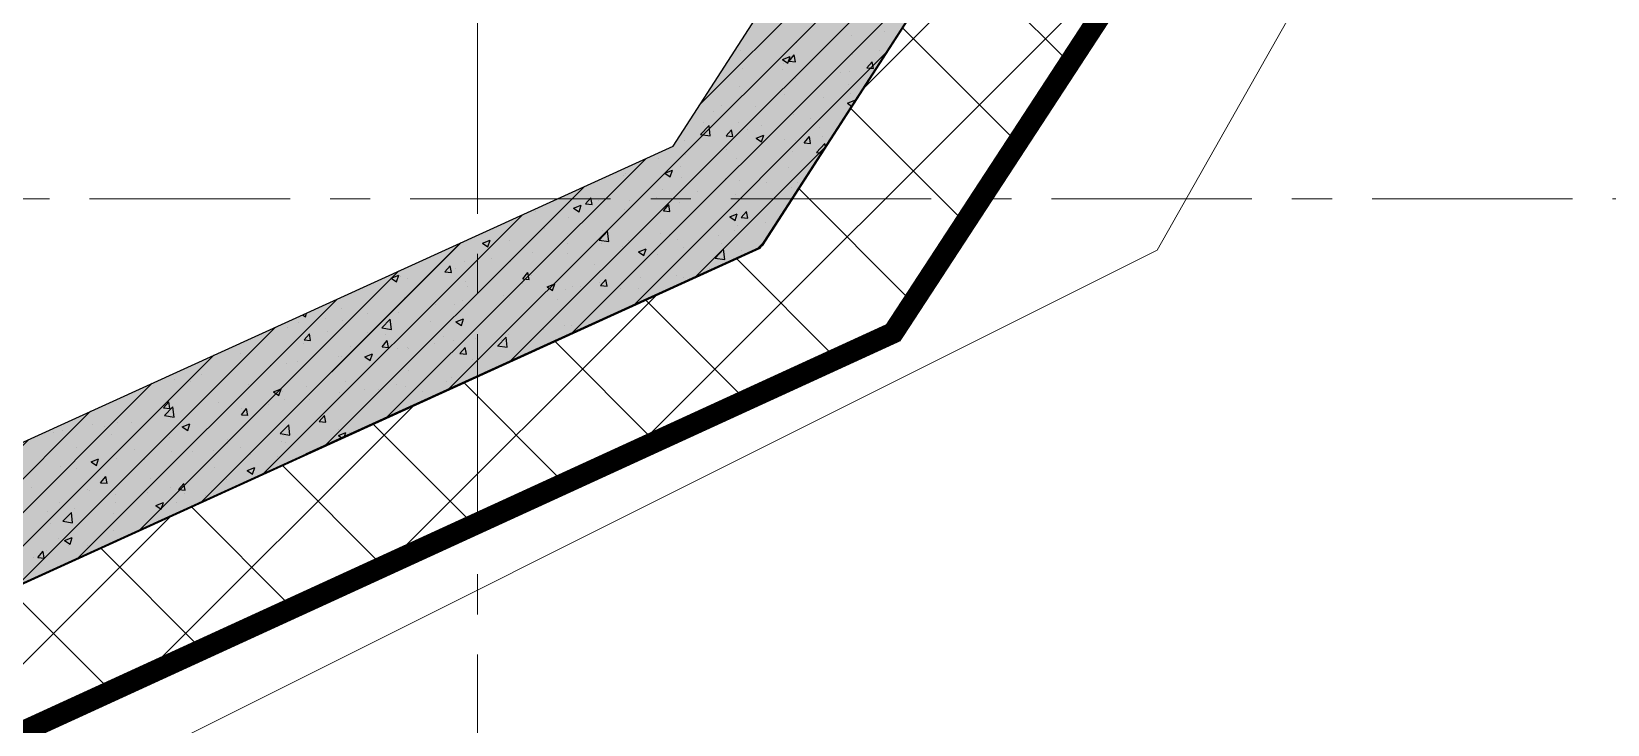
# Model space of a CAD drawing. Header units: millimetres. Extents: x -346728 to 1320345, y -537202 to -385966.
# Drawn here: x 231316 to 246062, y -473865 to -467376 of the extents above; entities that cross this region are included whole.
import ezdxf
from ezdxf.xclip import XClip

# ---------------------------------------------------------------- set-up
doc = ezdxf.new("R2010")
doc.units = ezdxf.units.MM
doc.header["$LTSCALE"] = 100
doc.header["$XCLIPFRAME"] = 2
doc.linetypes.add('DASHED2', pattern=[0.375, 0.25, -0.125])
doc.linetypes.add('X1326_GLB$0$CENTER', pattern=[2, 1.25, -0.25, 0.25, -0.25])
for name, color, linetype, lineweight in [('0 T TEXT', 7, 'Continuous', 13), ('L.DUONG', 234, 'Continuous', 15), ('LINE', 7, 'Continuous', 13), ('X1326_GLB$0$A-tim', 8, 'X1326_GLB$0$CENTER', 9)]:
    doc.layers.add(name, color=color, linetype=linetype, lineweight=lineweight)
for name, color, linetype in [('hach', 253, 'Continuous'), ('W2', 4, 'Continuous'), ('XR_1326_csPL$0$hach', 253, 'Continuous'), ('XR_1326_csPL$0$W2', 4, 'Continuous')]:
    doc.layers.add(name, color=color, linetype=linetype)
doc.linetypes.add('FENCELINE2', pattern='A,0.25,-0.1,[132,ltypeshp.shx,S=0.1,R=0,X=-0.1,Y=0],-0.1,1', length=1.45)

# ---------------------------------------------------------------- blocks, each defined once
blk = doc.blocks.new('LVL-KHUNGTEN')
blk.add_lwpolyline([(61072.9, 41092.8), (119123.5, 41092.8), (119123.5, 61.9), (61072.9, 61.9)], close=True)
blk = doc.blocks.new('mb duong hh')
at = {"layer": '0 T TEXT', "color": 8, "linetype": 'DASHED2', "ltscale": 300}
blk.add_lwpolyline([(75940, 34596), (80501, 41668), (80491, 88861), (75484, 93868), (-20031, 93860), (-33610, 75885), (-26182, 55955), (-6300, 2612), (0, 0)], close=True, dxfattribs=at)
at = {"layer": 'LINE', "color": 252, "lineweight": 9}
blk.add_lwpolyline([(46995, 21406), (48214, 19209), (55528, 22490), (79633, 34556), (82900, 40330), (83008, 48620), (83152, 58204), (83577, 88420), (83093, 88629)], dxfattribs=at)
blk = doc.blocks.new('MB HANG RAO TAM')
h = blk.add_hatch()
h.set_pattern_fill('ANSI37', color=8, scale=7000, style=0)
h.set_pattern_definition([(45, (527887.4, 631399.9), (-618.7184, 618.7184), []), (135, (527887.4, 631399.9), (-618.7184, -618.7184), [])])
h.paths.add_polyline_path([(89794, 74797), (94796, 69797), (94804, 22611), (90246, 15544), (52523, -1634), (34324, -9922), (14325, -19029), (8025, -16417), (-19267, 56832), (-5688, 74797), (41806, 74797), (65797, 74797)], flags=16)
h.paths.add_polyline_path([(-17293, 40146), (-15160, 40938), (-12777, 34516), (-15127, 33730), (-10493, 20001), (4784, -19373), (12548, -21453), (91490, 14752), (95488, 20874), (95620, 46027), (95770, 74597), (91825, 78101), (52350, 76926), (14008, 75822), (-9259, 75871), (-23844, 71027), (-24251, 60760)])
at = {"layer": 'L.DUONG', "color": 94, "linetype": 'FENCELINE2', "ltscale": 25, "const_width": 200, "elevation": 7850}
blk.add_lwpolyline([(13898, 75822), (14369, 75824), (20809, 75968), (32497, 76335), (48850, 76822), (75776, 77623), (91825, 78101), (95770, 74597), (95712, 63657), (95684, 58344), (95610, 44235), (95553, 33268), (95488, 20874), (91490, 14752), (75806, 7559), (49624, -4449), (26632, -14994), (12548, -21453), (4784, -19373), (0, -7161), (-6626, 9890)], dxfattribs=at)
at = {"layer": 'XR_1326_csPL$0$W2', "color": 7, "ltscale": 0.5, "elevation": 0}
blk.add_lwpolyline([(8025, -16417), (14325, -19029), (90246, 15544), (94804, 22611), (94796, 69797), (89794, 74797), (-5688, 74797), (-19267, 56832)], close=True, dxfattribs=at)

msp = doc.modelspace()

# ---------------------------------------------------------------- hatches: boundary and pattern name
at = {"layer": 'hach'}
h = msp.add_hatch(dxfattribs=at)
h.set_pattern_fill('ANSI31', color=256, scale=70)
h.set_pattern_definition([(45, (121918.56, -508591.22), (-157.15448, 157.15448), [])])
h.paths.add_polyline_path([(142200.7, -410142.2), (128621.2, -428107.5), (155914.1, -501359), (162214.1, -503970.9), (238136.4, -469396.6), (242695.2, -462329.4), (242687.2, -415142.7), (237685.1, -410142.2)])
h.paths.add_polyline_path([(142797.9, -411342.2), (129975.7, -428305.7), (156856.2, -500450.6), (162191.6, -502662.6), (237318.8, -468450.4), (241495.1, -461976.1), (241487, -415639.4), (237188.2, -411342.2)], flags=16)
h = msp.add_hatch(dxfattribs=at)
h.set_pattern_fill('AR-CONC', color=256, scale=4)
h.set_pattern_definition([(50, (121918.56, -508591.2), (728.7387, -63.7563), [76.2, -838.2]), (355, (121918.56, -508591.2), (-140.9737, 764.2274), [60.96, -670.5623]), (100.45144, (121979.3, -508596.54), (587.765, 700.471), [64.76, -712.361]), (46.1842, (121918.6, -508388), (1084.316, -168.1693), [114.3, -1257.3]), (96.63556, (122008.9, -508402), (949.6165, 989.7045), [97.14, -1068.5424]), (351.18415, (121918.6, -508388), (949.6165, 989.7045), [91.44, -1005.839]), (21, (122020.16, -508438.8), (606.4576, -409.0608), [76.2, -838.2]), (326, (122020.16, -508438.8), (247.208, 736.752), [60.96, -670.56]), (71.45144, (122070.7, -508472.9), (853.6657, 327.691), [64.76, -712.3598]), (37.5, (121918.56, -508591.22), (12.3544, 338.22016), [0, -662.432, 0, -680.72, 0, -673.1]), (7.5, (121918.56, -508591.22), (267.27865, 400.7223), [0, -388.112, 0, -647.192, 0, -256.54]), (327.5, (121692, -508591.22), (542.3624, -22.91498), [0, -254, 0, -792.48, 0, -1051.56]), (317.5, (121590.4, -508591.2), (592.5167, 101.706), [0, -330.2, 0, -526.288, 0, -746.76])])
h.paths.add_polyline_path([(142200.7, -410142.2), (128621.2, -428107.5), (155914.1, -501359), (162214.1, -503970.9), (238136.4, -469396.6), (242695.2, -462329.4), (242687.2, -415142.7), (237685.1, -410142.2)])
h.paths.add_polyline_path([(142797.9, -411342.2), (129975.7, -428305.7), (156856.2, -500450.6), (162191.6, -502662.6), (237318.8, -468450.4), (241495.1, -461976.1), (241487, -415639.4), (237188.2, -411342.2)], flags=16)

# ---------------------------------------------------------------- linework, layer by layer
at = {"layer": 'W2', "ltscale": 0.5, "elevation": -1404.9}
for points in [[(142200.7, -410142.2), (128621.2, -428107.5), (155914.1, -501359), (162214.1, -503970.9), (238136.4, -469396.6), (242695.2, -462329.4), (242686.9, -415142.1), (237685.1, -410142.2)], [(142797.9, -411342.2), (129975.7, -428305.7), (156856.2, -500450.6), (162191.6, -502662.6), (237318.8, -468450.4), (241495.1, -461976.1), (241487, -415639.4), (237188.2, -411342.2)]]:
    msp.add_lwpolyline(points, close=True, dxfattribs=at)
at = {"layer": 'X1326_GLB$0$A-tim', "ltscale": 15}
for p, q in [((235488.6, -398208.6, -1404.9), (235488.6, -512162.7, -1404.9)), ((120859.5, -468941.8, -1404.9), (255546, -468941.8, -1404.9))]:
    msp.add_line(p, q, dxfattribs=at)
at = {"layer": 'XR_1326_csPL$0$hach', "color": 250}
for p, q in [((237572.4, -468057.2, -1404.9), (241595.7, -464033.9, -1404.9)), ((235218.6, -470725.4, -1404.9), (241024.5, -464919.5, -1404.9)), ((235795.7, -470462.5, -1404.9), (240453.2, -465805, -1404.9)), ((236372.8, -470199.7, -1404.9), (239882, -466690.6, -1404.9)), ((238986.1, -467415.7, -1404.9), (238986.1, -467415.7, -1404.9)), ((239300, -467376.9, -1404.9), (239300, -467376.9, -1404.9)), ((236950, -469936.9, -1404.9), (239310.7, -467576.1, -1404.9)), ((237951.2, -467552.3, -1404.9), (237951.2, -467552.3, -1404.9)), ((238404.1, -467653.6, -1404.9), (238453.1, -467595.2, -1404.9)), ((238464.6, -467659, -1404.9), (238452.9, -467595.3, -1404.9)), ((238472.9, -467480.8, -1404.9), (238472.9, -467480.8, -1404.9)), ((238994.7, -467590.4, -1404.9), (238994.7, -467590.4, -1404.9)), ((239249.1, -467557, -1404.9), (239249.1, -467557, -1404.9)), ((237799, -467711.1, -1404.9), (237799, -467711.1, -1404.9)), ((237968.3, -467725.6, -1404.9), (237968.3, -467725.6, -1404.9)), ((238341.3, -467734, -1404.9), (238341.3, -467734, -1404.9)), ((238342.8, -467637.9, -1404.9), (238413.9, -467610.6, -1404.9)), ((238342.8, -467638, -1404.9), (238393.3, -467672.1, -1404.9)), ((238353.1, -467674.9, -1404.9), (238353.1, -467674.9, -1404.9)), ((238393.3, -467672.1, -1404.9), (238413.9, -467610.7, -1404.9)), ((238404.1, -467653.6, -1404.9), (238464.9, -467658.9, -1404.9)), ((239132.9, -467717.4, -1404.9), (239181.9, -467659, -1404.9)), ((239132.9, -467717.4, -1404.9), (239193.6, -467722.7, -1404.9)), ((239193.4, -467722.7, -1404.9), (239181.6, -467659, -1404.9)), ((237938.9, -467890.5, -1404.9), (237938.9, -467890.5, -1404.9)), ((238460.5, -467819, -1404.9), (238460.5, -467819, -1404.9)), ((238883.7, -467756.9, -1404.9), (238883.7, -467756.9, -1404.9)), ((238956.6, -467868.6, -1404.9), (238956.6, -467868.6, -1404.9)), ((238973.7, -467753.9, -1404.9), (238973.7, -467753.9, -1404.9)), ((238364.1, -467970.3, -1404.9), (238364.1, -467970.3, -1404.9)), ((238727.4, -467991.2, -1404.9), (238727.4, -467991.2, -1404.9)), ((238949.3, -468047, -1404.9), (239020.4, -468019.6, -1404.9)), ((238981.8, -467957.7, -1404.9), (238981.8, -467957.7, -1404.9)), ((239015.8, -468033.4, -1404.9), (239020.4, -468019.7, -1404.9)), ((237701, -468126.3, -1404.9), (237701, -468126.3, -1404.9)), ((237771.6, -468072, -1404.9), (237771.6, -468072, -1404.9)), ((238085.8, -468075.6, -1404.9), (238085.8, -468075.6, -1404.9)), ((238448.2, -468157.2, -1404.9), (238448.2, -468157.2, -1404.9)), ((238949.2, -468047, -1404.9), (238989.5, -468074.2, -1404.9)), ((238961.4, -468092.2, -1404.9), (238961.4, -468092.2, -1404.9)), ((237576.6, -468339.6, -1404.9), (237655.7, -468257.1, -1404.9)), ((237601.1, -468230.3, -1404.9), (237601.1, -468230.3, -1404.9)), ((237666.9, -468353.6, -1404.9), (237655.7, -468257.1, -1404.9)), ((237816.4, -468354.1, -1404.9), (237865.4, -468295.7, -1404.9)), ((237876.9, -468359.4, -1404.9), (237865.1, -468295.8, -1404.9)), ((237926.5, -468228.7, -1404.9), (237926.5, -468228.7, -1404.9)), ((238015, -468295.1, -1404.9), (238015, -468295.1, -1404.9)), ((238143.5, -468253.2, -1404.9), (238143.5, -468253.2, -1404.9)), ((238607.6, -468193.4, -1404.9), (238607.6, -468193.4, -1404.9)), ((238685.8, -468276.1, -1404.9), (238685.8, -468276.1, -1404.9)), ((237422.5, -468396.8, -1404.9), (237422.5, -468396.8, -1404.9)), ((237527.1, -469674.1, -1404.9), (238739.5, -468461.7, -1404.9)), ((237576.6, -468339.5, -1404.9), (237666.9, -468353.5, -1404.9)), ((237815.3, -468366.7, -1404.9), (237815.3, -468366.7, -1404.9)), ((237816.4, -468354.1, -1404.9), (237877.1, -468359.4, -1404.9)), ((237818.5, -468476.4, -1404.9), (237818.5, -468476.4, -1404.9)), ((238095.6, -468374.6, -1404.9), (238166.7, -468347.3, -1404.9)), ((238095.6, -468374.7, -1404.9), (238146.1, -468408.8, -1404.9)), ((238146.1, -468408.8, -1404.9), (238166.7, -468347.4, -1404.9)), ((238357.7, -468389.6, -1404.9), (238357.7, -468389.6, -1404.9)), ((238460.2, -468391.9, -1404.9), (238460.2, -468391.9, -1404.9)), ((238545.1, -468417.8, -1404.9), (238594.1, -468359.5, -1404.9)), ((238545.1, -468417.8, -1404.9), (238605.8, -468423.2, -1404.9)), ((238605.6, -468423.2, -1404.9), (238593.9, -468359.5, -1404.9)), ((238660.9, -468507.8, -1404.9), (238740.1, -468425.3, -1404.9)), ((238714.5, -468358.4, -1404.9), (238714.5, -468358.4, -1404.9)), ((238743.5, -468455.5, -1404.9), (238740, -468425.3, -1404.9)), ((234641.5, -470988.2, -1404.9), (237062.6, -468567, -1404.9)), ((237179.4, -468560.5, -1404.9), (237179.4, -468560.5, -1404.9)), ((237433.7, -468527, -1404.9), (237433.7, -468527, -1404.9)), ((237914.2, -468567, -1404.9), (237914.2, -468567, -1404.9)), ((238435.8, -468495.4, -1404.9), (238435.8, -468495.4, -1404.9)), ((238660.9, -468507.7, -1404.9), (238705.4, -468514.6, -1404.9)), ((236856.6, -468723.8, -1404.9), (236856.6, -468723.8, -1404.9)), ((236873.3, -468708.2, -1404.9), (236873.3, -468708.2, -1404.9)), ((237241.9, -468702.3, -1404.9), (237313.1, -468675, -1404.9)), ((237241.9, -468702.4, -1404.9), (237292.4, -468736.5, -1404.9)), ((237292.4, -468736.5, -1404.9), (237313, -468675.1, -1404.9)), ((237386.5, -468643.1, -1404.9), (237386.5, -468643.1, -1404.9)), ((237399, -468746.7, -1404.9), (237399, -468746.7, -1404.9)), ((237810.5, -468752.4, -1404.9), (237810.5, -468752.4, -1404.9)), ((237941.3, -468769.6, -1404.9), (237941.3, -468769.6, -1404.9)), ((238403.1, -468650.7, -1404.9), (238403.1, -468650.7, -1404.9)), ((238447.2, -468759.1, -1404.9), (238447.2, -468759.1, -1404.9)), ((234064.3, -471251, -1404.9), (236485.5, -468829.9, -1404.9)), ((237218, -468854.1, -1404.9), (237218, -468854.1, -1404.9)), ((237551.2, -468877.1, -1404.9), (237551.2, -468877.1, -1404.9)), ((237901.8, -468905.2, -1404.9), (237901.8, -468905.2, -1404.9)), ((238192.9, -468792.6, -1404.9), (238192.9, -468792.6, -1404.9)), ((238423.5, -468833.6, -1404.9), (238423.5, -468833.6, -1404.9)), ((238483.7, -468792.5, -1404.9), (238483.7, -468792.5, -1404.9)), ((236033, -469057.5, -1404.9), (236033, -469057.5, -1404.9)), ((236270.4, -469045.7, -1404.9), (236270.4, -469045.7, -1404.9)), ((236388.2, -469030.1, -1404.9), (236438.8, -469064.2, -1404.9)), ((236388.3, -469030, -1404.9), (236459.4, -469002.7, -1404.9)), ((236438.8, -469064.2, -1404.9), (236459.4, -469002.8, -1404.9)), ((236499.9, -468990.8, -1404.9), (236548.9, -468932.4, -1404.9)), ((236499.9, -468990.8, -1404.9), (236560.6, -468996.1, -1404.9)), ((236560.4, -468996.2, -1404.9), (236548.6, -468932.5, -1404.9)), ((236625.5, -468955.8, -1404.9), (236625.5, -468955.8, -1404.9)), ((236860.9, -469046.4, -1404.9), (236860.9, -469046.4, -1404.9)), ((236912.1, -468961.2, -1404.9), (236912.1, -468961.2, -1404.9)), ((237166.4, -468927.7, -1404.9), (237166.4, -468927.7, -1404.9)), ((237228.6, -469054.6, -1404.9), (237277.6, -468996.2, -1404.9)), ((237228.6, -469054.6, -1404.9), (237289.3, -469059.9, -1404.9)), ((237289.1, -469059.9, -1404.9), (237277.4, -468996.2, -1404.9)), ((237374.1, -468981.4, -1404.9), (237374.1, -468981.4, -1404.9)), ((237957.3, -469118.3, -1404.9), (238006.3, -469059.9, -1404.9)), ((238017.8, -469123.7, -1404.9), (238006.1, -469060, -1404.9)), ((233487.2, -471513.8, -1404.9), (235908.3, -469092.7, -1404.9)), ((235811.6, -469194.1, -1404.9), (235811.6, -469194.1, -1404.9)), ((236116.4, -469220, -1404.9), (236116.4, -469220, -1404.9)), ((236339.3, -469117.9, -1404.9), (236339.3, -469117.9, -1404.9)), ((237848.4, -469111.4, -1404.9), (237919.5, -469084.1, -1404.9)), ((237848.4, -469111.5, -1404.9), (237898.9, -469145.6, -1404.9)), ((237898.9, -469145.6, -1404.9), (237919.5, -469084.2, -1404.9)), ((237925.6, -469193.3, -1404.9), (237925.6, -469193.3, -1404.9)), ((237957.3, -469118.3, -1404.9), (238018.1, -469123.6, -1404.9)), ((238179.9, -469159.9, -1404.9), (238179.9, -469159.9, -1404.9)), ((232910.1, -471776.6, -1404.9), (235331.2, -469355.5, -1404.9)), ((235534.6, -469357.7, -1404.9), (235605.7, -469330.4, -1404.9)), ((235534.6, -469357.8, -1404.9), (235585.1, -469391.9, -1404.9)), ((235585.1, -469391.9, -1404.9), (235605.7, -469330.5, -1404.9)), ((235788.3, -469333.6, -1404.9), (235788.3, -469333.6, -1404.9)), ((236330.6, -469356.5, -1404.9), (236330.6, -469356.5, -1404.9)), ((236627, -469329.3, -1404.9), (236706.1, -469246.8, -1404.9)), ((236627, -469329.2, -1404.9), (236717.3, -469343.2, -1404.9)), ((236644.8, -469362, -1404.9), (236644.8, -469362, -1404.9)), ((236658.8, -469243, -1404.9), (236658.8, -469243, -1404.9)), ((236717.3, -469343.3, -1404.9), (236706.1, -469246.8, -1404.9)), ((236899.1, -469328.5, -1404.9), (236899.1, -469328.5, -1404.9)), ((237201.1, -469265.9, -1404.9), (237201.1, -469265.9, -1404.9)), ((237283.9, -469277.8, -1404.9), (237283.9, -469277.8, -1404.9)), ((237361.8, -469319.6, -1404.9), (237361.8, -469319.6, -1404.9)), ((237743.5, -469288.8, -1404.9), (237743.5, -469288.8, -1404.9)), ((237768.6, -469358.6, -1404.9), (237768.6, -469358.6, -1404.9)), ((237889.5, -469243.4, -1404.9), (237889.5, -469243.4, -1404.9)), ((238104.2, -469411.3, -1404.9), (238168.3, -469347.2, -1404.9)), ((235618.4, -469497.1, -1404.9), (235618.4, -469497.1, -1404.9)), ((236003.1, -469446.4, -1404.9), (236003.1, -469446.4, -1404.9)), ((236326.9, -469456.2, -1404.9), (236326.9, -469456.2, -1404.9)), ((236848.6, -469384.6, -1404.9), (236848.6, -469384.6, -1404.9)), ((236873, -469379.4, -1404.9), (236873, -469379.4, -1404.9)), ((236994.7, -469439.1, -1404.9), (237065.9, -469411.8, -1404.9)), ((236994.7, -469439.2, -1404.9), (237045.2, -469473.2, -1404.9)), ((237045.2, -469473.2, -1404.9), (237065.8, -469411.9, -1404.9)), ((237176.1, -469460.3, -1404.9), (237176.1, -469460.3, -1404.9)), ((237415.3, -469402.3, -1404.9), (237415.3, -469402.3, -1404.9)), ((237711.3, -469497.5, -1404.9), (237790.4, -469415, -1404.9)), ((237711.3, -469497.4, -1404.9), (237801.6, -469511.4, -1404.9)), ((237801.6, -469511.5, -1404.9), (237790.4, -469415, -1404.9)), ((237957.7, -469425.3, -1404.9), (237957.7, -469425.3, -1404.9)), ((232332.9, -472039.4, -1404.9), (234754.1, -469618.3, -1404.9)), ((234680.9, -469685.4, -1404.9), (234752.1, -469658.1, -1404.9)), ((234731.4, -469719.6, -1404.9), (234752, -469658.2, -1404.9)), ((235183.4, -469627.5, -1404.9), (235232.3, -469569.1, -1404.9)), ((235183.4, -469627.5, -1404.9), (235244.1, -469632.8, -1404.9)), ((235243.9, -469632.9, -1404.9), (235232.1, -469569.2, -1404.9)), ((235286, -469597.4, -1404.9), (235286, -469597.4, -1404.9)), ((235364, -469530.6, -1404.9), (235364, -469530.6, -1404.9)), ((235799.2, -469532.3, -1404.9), (235799.2, -469532.3, -1404.9)), ((235912.1, -469691.3, -1404.9), (235961.1, -469632.9, -1404.9)), ((235972.6, -469696.6, -1404.9), (235960.9, -469632.9, -1404.9)), ((235991, -469663.7, -1404.9), (235991, -469663.7, -1404.9)), ((236583.6, -469562, -1404.9), (236583.6, -469562, -1404.9)), ((237349.4, -469657.8, -1404.9), (237349.4, -469657.8, -1404.9)), ((237658.3, -469594.1, -1404.9), (237658.3, -469594.1, -1404.9)), ((234680.9, -469685.5, -1404.9), (234731.4, -469719.6, -1404.9)), ((234764.4, -469668.9, -1404.9), (234764.4, -469668.9, -1404.9)), ((234829.5, -469690.7, -1404.9), (234829.5, -469690.7, -1404.9)), ((235371.9, -469713.6, -1404.9), (235371.9, -469713.6, -1404.9)), ((235398.5, -469765.4, -1404.9), (235398.5, -469765.4, -1404.9)), ((235912.1, -469691.3, -1404.9), (235972.8, -469696.6, -1404.9)), ((235914.3, -469736.5, -1404.9), (235914.3, -469736.5, -1404.9)), ((236141, -469766.9, -1404.9), (236191.6, -469800.9, -1404.9)), ((236141.1, -469766.8, -1404.9), (236212.2, -469739.5, -1404.9)), ((236191.6, -469800.9, -1404.9), (236212.2, -469739.5, -1404.9)), ((236314.6, -469794.4, -1404.9), (236314.6, -469794.4, -1404.9)), ((236377.5, -469762.7, -1404.9), (236377.5, -469762.7, -1404.9)), ((236456.6, -469759.4, -1404.9), (236456.6, -469759.4, -1404.9)), ((236631.9, -469729.2, -1404.9), (236631.9, -469729.2, -1404.9)), ((236640.8, -469755, -1404.9), (236689.8, -469696.6, -1404.9)), ((236640.8, -469755, -1404.9), (236701.6, -469760.3, -1404.9)), ((236701.3, -469760.4, -1404.9), (236689.6, -469696.7, -1404.9)), ((236827, -469785.1, -1404.9), (236827, -469785.1, -1404.9)), ((236836.2, -469722.8, -1404.9), (236836.2, -469722.8, -1404.9)), ((236999, -469782.3, -1404.9), (236999, -469782.3, -1404.9)), ((237016.7, -469678.5, -1404.9), (237016.7, -469678.5, -1404.9)), ((237419.5, -469683.4, -1404.9), (237419.5, -469683.4, -1404.9)), ((231755.8, -472302.3, -1404.9), (234176.9, -469881.1, -1404.9)), ((234806, -469867.1, -1404.9), (234806, -469867.1, -1404.9)), ((235096.7, -469931.3, -1404.9), (235096.7, -469931.3, -1404.9)), ((235273.7, -469935.6, -1404.9), (235273.7, -469935.6, -1404.9)), ((235351.1, -469897.8, -1404.9), (235351.1, -469897.8, -1404.9)), ((235735.9, -469847.2, -1404.9), (235735.9, -469847.2, -1404.9)), ((235786.9, -469870.6, -1404.9), (235786.9, -469870.6, -1404.9)), ((236234.5, -469886.8, -1404.9), (236234.5, -469886.8, -1404.9)), ((233815.9, -470099.9, -1404.9), (233815.9, -470099.9, -1404.9)), ((233851.3, -470029.4, -1404.9), (233877.8, -470047.3, -1404.9)), ((233877.8, -470047.3, -1404.9), (233889.6, -470012, -1404.9)), ((234070.3, -470066.4, -1404.9), (234070.3, -470066.4, -1404.9)), ((234213.5, -469968.8, -1404.9), (234213.5, -469968.8, -1404.9)), ((234224.3, -470083.3, -1404.9), (234224.3, -470083.3, -1404.9)), ((234455.1, -470015.8, -1404.9), (234455.1, -470015.8, -1404.9)), ((234593.1, -470150.8, -1404.9), (234672.2, -470068.4, -1404.9)), ((234683.4, -470164.9, -1404.9), (234672.1, -470068.4, -1404.9)), ((234752, -470007.1, -1404.9), (234752, -470007.1, -1404.9)), ((235049.5, -470090.2, -1404.9), (235049.5, -470090.2, -1404.9)), ((235287.4, -470094.5, -1404.9), (235358.5, -470067.2, -1404.9)), ((235287.4, -470094.5, -1404.9), (235337.9, -470128.6, -1404.9)), ((235337.9, -470128.6, -1404.9), (235358.5, -470067.2, -1404.9)), ((235642, -469988.5, -1404.9), (235642, -469988.5, -1404.9)), ((231178.7, -472565.1, -1404.9), (233599.8, -470143.9, -1404.9)), ((233711.1, -470148.4, -1404.9), (233711.1, -470148.4, -1404.9)), ((233866.9, -470264.2, -1404.9), (233915.8, -470205.9, -1404.9)), ((233927.4, -470269.6, -1404.9), (233915.6, -470205.9, -1404.9)), ((234089.3, -470186.9, -1404.9), (234089.3, -470186.9, -1404.9)), ((234456.9, -470191.9, -1404.9), (234456.9, -470191.9, -1404.9)), ((234593, -470150.8, -1404.9), (234683.4, -470164.8, -1404.9)), ((234631.7, -470209.8, -1404.9), (234631.7, -470209.8, -1404.9)), ((235174.1, -470232.7, -1404.9), (235174.1, -470232.7, -1404.9)), ((235468.6, -470247.9, -1404.9), (235468.6, -470247.9, -1404.9)), ((235677.4, -470319, -1404.9), (235756.5, -470236.5, -1404.9)), ((235767.7, -470333, -1404.9), (235756.5, -470236.5, -1404.9)), ((235774.5, -470208.8, -1404.9), (235774.5, -470208.8, -1404.9)), ((236110.2, -470163.4, -1404.9), (236110.2, -470163.4, -1404.9)), ((236302.2, -470132.6, -1404.9), (236302.2, -470132.6, -1404.9)), ((236364.6, -470129.9, -1404.9), (236364.6, -470129.9, -1404.9)), ((233271.9, -470395.3, -1404.9), (233271.9, -470395.3, -1404.9)), ((233761.2, -470300.5, -1404.9), (233761.2, -470300.5, -1404.9)), ((233864.4, -470293.6, -1404.9), (233864.4, -470293.6, -1404.9)), ((233866.9, -470264.2, -1404.9), (233927.6, -470269.5, -1404.9)), ((234303.6, -470323.4, -1404.9), (234303.6, -470323.4, -1404.9)), ((234433.7, -470422.2, -1404.9), (234504.9, -470394.9, -1404.9)), ((234484.2, -470456.3, -1404.9), (234504.8, -470394.9, -1404.9)), ((234595.6, -470328, -1404.9), (234644.6, -470269.6, -1404.9)), ((234595.6, -470328, -1404.9), (234656.3, -470333.3, -1404.9)), ((234656.1, -470333.3, -1404.9), (234644.4, -470269.7, -1404.9)), ((234739.7, -470345.4, -1404.9), (234739.7, -470345.4, -1404.9)), ((234829.5, -470332, -1404.9), (234829.5, -470332, -1404.9)), ((234845.9, -470346.3, -1404.9), (234845.9, -470346.3, -1404.9)), ((235083.8, -470298.5, -1404.9), (235083.8, -470298.5, -1404.9)), ((235261.3, -470273.8, -1404.9), (235261.3, -470273.8, -1404.9)), ((235324.3, -470391.7, -1404.9), (235373.3, -470333.4, -1404.9)), ((235324.3, -470391.7, -1404.9), (235385.1, -470397.1, -1404.9)), ((235384.8, -470397.1, -1404.9), (235373.1, -470333.4, -1404.9)), ((235388.3, -470369.2, -1404.9), (235388.3, -470369.2, -1404.9)), ((235677.3, -470318.9, -1404.9), (235767.7, -470332.9, -1404.9)), ((235716.4, -470255.7, -1404.9), (235716.4, -470255.7, -1404.9)), ((235930.6, -470392.1, -1404.9), (235930.6, -470392.1, -1404.9)), ((236030, -470344.1, -1404.9), (236030, -470344.1, -1404.9)), ((230601.6, -472827.9, -1404.9), (233022.7, -470406.8, -1404.9)), ((233548.7, -470500.6, -1404.9), (233548.7, -470500.6, -1404.9)), ((233698.8, -470486.6, -1404.9), (233698.8, -470486.6, -1404.9)), ((233803, -470467.2, -1404.9), (233803, -470467.2, -1404.9)), ((234187.8, -470416.5, -1404.9), (234187.8, -470416.5, -1404.9)), ((234212, -470421.5, -1404.9), (234212, -470421.5, -1404.9)), ((234433.7, -470422.2, -1404.9), (234484.2, -470456.3, -1404.9)), ((234845, -470547.5, -1404.9), (234845, -470547.5, -1404.9)), ((235437.5, -470445.8, -1404.9), (235437.5, -470445.8, -1404.9)), ((230024.4, -473090.7, -1404.9), (232445.6, -470669.6, -1404.9)), ((232522.2, -470635.8, -1404.9), (232522.2, -470635.8, -1404.9)), ((232649.4, -470634.3, -1404.9), (232649.4, -470634.3, -1404.9)), ((232802.5, -470657.5, -1404.9), (232802.5, -470657.5, -1404.9)), ((232907, -470585.1, -1404.9), (232907, -470585.1, -1404.9)), ((233177.1, -470558.1, -1404.9), (233177.1, -470558.1, -1404.9)), ((233344.8, -470680.4, -1404.9), (233344.8, -470680.4, -1404.9)), ((234252.4, -470649.2, -1404.9), (234252.4, -470649.2, -1404.9)), ((234727.3, -470683.6, -1404.9), (234727.3, -470683.6, -1404.9)), ((235201.3, -470648.6, -1404.9), (235201.3, -470648.6, -1404.9)), ((235249, -470612, -1404.9), (235249, -470612, -1404.9)), ((232550.4, -470900.9, -1404.9), (232599.3, -470842.6, -1404.9)), ((232610.9, -470906.3, -1404.9), (232599.1, -470842.6, -1404.9)), ((233580, -470749.9, -1404.9), (233630.6, -470784, -1404.9)), ((233580.1, -470749.9, -1404.9), (233651.2, -470722.5, -1404.9)), ((233630.6, -470784, -1404.9), (233651.2, -470722.6, -1404.9)), ((233659.9, -470750.9, -1404.9), (233659.9, -470750.9, -1404.9)), ((233686.4, -470824.8, -1404.9), (233686.4, -470824.8, -1404.9)), ((233887.2, -470703.4, -1404.9), (233887.2, -470703.4, -1404.9)), ((233920.5, -470817.2, -1404.9), (233920.5, -470817.2, -1404.9)), ((234199.6, -470759.8, -1404.9), (234199.6, -470759.8, -1404.9)), ((234429.6, -470726.3, -1404.9), (234429.6, -470726.3, -1404.9)), ((234562.2, -470732.7, -1404.9), (234562.2, -470732.7, -1404.9)), ((234816.5, -470699.3, -1404.9), (234816.5, -470699.3, -1404.9)), ((234971.9, -470749.2, -1404.9), (234971.9, -470749.2, -1404.9)), ((229447.3, -473353.5, -1404.9), (231868.4, -470932.4, -1404.9)), ((232474.9, -470954.3, -1404.9), (232474.9, -470954.3, -1404.9)), ((232550.4, -470900.9, -1404.9), (232611.1, -470906.3, -1404.9)), ((232559.1, -470972.4, -1404.9), (232638.3, -470889.9, -1404.9)), ((232559.1, -470972.3, -1404.9), (232649.4, -470986.3, -1404.9)), ((232637.1, -470972.5, -1404.9), (232637.1, -470972.5, -1404.9)), ((232649.4, -470986.4, -1404.9), (232638.2, -470889.9, -1404.9)), ((232639.7, -470985.8, -1404.9), (232639.7, -470985.8, -1404.9)), ((233067.4, -470852.6, -1404.9), (233067.4, -470852.6, -1404.9)), ((233164.8, -470896.3, -1404.9), (233164.8, -470896.3, -1404.9)), ((233279.1, -470964.7, -1404.9), (233328.1, -470906.3, -1404.9)), ((233279.1, -470964.7, -1404.9), (233339.8, -470970, -1404.9)), ((233281.4, -470901.4, -1404.9), (233281.4, -470901.4, -1404.9)), ((233339.6, -470970.1, -1404.9), (233327.9, -470906.4, -1404.9)), ((233535.7, -470867.9, -1404.9), (233535.7, -470867.9, -1404.9)), ((234007.8, -471028.5, -1404.9), (234056.8, -470970.1, -1404.9)), ((234068.3, -471033.8, -1404.9), (234056.6, -470970.1, -1404.9)), ((231519.9, -471130.9, -1404.9), (231519.9, -471130.9, -1404.9)), ((231602.2, -471109.1, -1404.9), (231602.2, -471109.1, -1404.9)), ((231882.4, -471056, -1404.9), (231882.4, -471056, -1404.9)), ((232000.6, -471070, -1404.9), (232000.6, -471070, -1404.9)), ((232123.9, -471037.6, -1404.9), (232123.9, -471037.6, -1404.9)), ((232254.9, -471036.5, -1404.9), (232254.9, -471036.5, -1404.9)), ((232726.4, -471077.5, -1404.9), (232797.5, -471050.2, -1404.9)), ((232726.4, -471077.6, -1404.9), (232776.9, -471111.7, -1404.9)), ((232776.9, -471111.7, -1404.9), (232797.5, -471050.3, -1404.9)), ((233643.4, -471140.5, -1404.9), (233722.6, -471058.1, -1404.9)), ((233733.7, -471154.6, -1404.9), (233722.5, -471058.1, -1404.9)), ((234007.8, -471028.5, -1404.9), (234068.6, -471033.8, -1404.9)), ((234186.5, -471158.9, -1404.9), (234257.7, -471131.6, -1404.9)), ((234187.3, -471098, -1404.9), (234187.3, -471098, -1404.9)), ((234245.2, -471168.6, -1404.9), (234257.6, -471131.7, -1404.9)), ((234294.9, -471133.5, -1404.9), (234294.9, -471133.5, -1404.9)), ((231734.1, -471267.3, -1404.9), (231734.1, -471267.3, -1404.9)), ((232062.3, -471153.8, -1404.9), (232062.3, -471153.8, -1404.9)), ((232604.6, -471176.7, -1404.9), (232604.6, -471176.7, -1404.9)), ((233147, -471199.6, -1404.9), (233147, -471199.6, -1404.9)), ((233152.4, -471234.6, -1404.9), (233152.4, -471234.6, -1404.9)), ((233268.4, -471268.6, -1404.9), (233268.4, -471268.6, -1404.9)), ((233643.4, -471140.5, -1404.9), (233733.8, -471154.5, -1404.9)), ((233653.2, -471217.9, -1404.9), (233653.2, -471217.9, -1404.9)), ((233674.1, -471163, -1404.9), (233674.1, -471163, -1404.9)), ((233689.4, -471222.5, -1404.9), (233689.4, -471222.5, -1404.9)), ((234186.5, -471159, -1404.9), (234218.7, -471180.7, -1404.9)), ((231872.7, -471405.2, -1404.9), (231943.9, -471377.9, -1404.9)), ((231872.7, -471405.3, -1404.9), (231923.2, -471439.4, -1404.9)), ((231923.2, -471439.4, -1404.9), (231943.8, -471378, -1404.9)), ((232111.5, -471375.8, -1404.9), (232111.5, -471375.8, -1404.9)), ((232276.5, -471290.3, -1404.9), (232276.5, -471290.3, -1404.9)), ((232372.4, -471386.6, -1404.9), (232372.4, -471386.6, -1404.9)), ((232624.7, -471310.7, -1404.9), (232624.7, -471310.7, -1404.9)), ((232818.9, -471313.2, -1404.9), (232818.9, -471313.2, -1404.9)), ((233014.1, -471302.1, -1404.9), (233014.1, -471302.1, -1404.9)), ((233361.2, -471336.1, -1404.9), (233361.2, -471336.1, -1404.9)), ((233618, -471357.1, -1404.9), (233618, -471357.1, -1404.9)), ((231589.9, -471447.3, -1404.9), (231589.9, -471447.3, -1404.9)), ((231733.3, -471470.7, -1404.9), (231733.3, -471470.7, -1404.9)), ((231962.6, -471601.4, -1404.9), (232011.6, -471543, -1404.9)), ((231987.7, -471437.2, -1404.9), (231987.7, -471437.2, -1404.9)), ((232023.1, -471606.8, -1404.9), (232011.3, -471543.1, -1404.9)), ((232432.9, -471560.5, -1404.9), (232432.9, -471560.5, -1404.9)), ((233025.5, -471458.8, -1404.9), (233025.5, -471458.8, -1404.9)), ((233140.1, -471572.8, -1404.9), (233140.1, -471572.8, -1404.9)), ((233332.8, -471486.7, -1404.9), (233383.4, -471520.8, -1404.9)), ((233332.9, -471486.6, -1404.9), (233404, -471459.3, -1404.9)), ((233383.4, -471520.8, -1404.9), (233404, -471459.4, -1404.9)), ((231317.8, -471647.3, -1404.9), (231317.8, -471647.3, -1404.9)), ((231840.4, -471662.2, -1404.9), (231840.4, -471662.2, -1404.9)), ((231860.1, -471670.2, -1404.9), (231860.1, -471670.2, -1404.9)), ((231962.6, -471601.4, -1404.9), (232023.3, -471606.7, -1404.9)), ((232099.2, -471714, -1404.9), (232099.2, -471714, -1404.9)), ((232402.5, -471693.1, -1404.9), (232402.5, -471693.1, -1404.9)), ((232612.4, -471649, -1404.9), (232612.4, -471649, -1404.9)), ((232691.3, -471665.2, -1404.9), (232740.3, -471606.8, -1404.9)), ((232691.3, -471665.2, -1404.9), (232752.1, -471670.5, -1404.9)), ((232751.8, -471670.5, -1404.9), (232740.1, -471606.8, -1404.9)), ((232746.8, -471702.8, -1404.9), (232746.8, -471702.8, -1404.9)), ((232944.9, -471716.1, -1404.9), (232944.9, -471716.1, -1404.9)), ((233001.2, -471669.3, -1404.9), (233001.2, -471669.3, -1404.9)), ((231466, -471871.4, -1404.9), (231466, -471871.4, -1404.9)), ((231577.5, -471785.5, -1404.9), (231577.5, -471785.5, -1404.9)), ((231720.4, -471837.9, -1404.9), (231720.4, -471837.9, -1404.9)), ((232105.2, -471787.3, -1404.9), (232105.2, -471787.3, -1404.9)), ((232479.2, -471814.3, -1404.9), (232550.3, -471787, -1404.9)), ((232479.2, -471814.4, -1404.9), (232529.7, -471848.5, -1404.9)), ((232529.7, -471848.5, -1404.9), (232550.3, -471787.1, -1404.9)), ((232676.4, -471783.6, -1404.9), (232676.4, -471783.6, -1404.9)), ((231491.4, -471987, -1404.9), (231491.4, -471987, -1404.9)), ((231609.5, -471962.1, -1404.9), (231688.6, -471879.6, -1404.9)), ((231609.5, -471962, -1404.9), (231699.8, -471976, -1404.9)), ((231699.8, -471976.1, -1404.9), (231688.6, -471879.6, -1404.9)), ((232083.9, -471885.3, -1404.9), (232083.9, -471885.3, -1404.9)), ((231565.2, -472123.8, -1404.9), (231565.2, -472123.8, -1404.9)), ((231625.5, -472142, -1404.9), (231696.7, -472114.7, -1404.9)), ((231625.5, -472142.1, -1404.9), (231676, -472176.1, -1404.9)), ((231676, -472176.1, -1404.9), (231696.6, -472114.8, -1404.9)), ((232086.8, -472052.2, -1404.9), (232086.8, -472052.2, -1404.9)), ((231334.1, -472303, -1404.9), (231334.1, -472303, -1404.9)), ((231374.8, -472301.9, -1404.9), (231423.8, -472243.5, -1404.9)), ((231374.8, -472301.9, -1404.9), (231435.6, -472307.2, -1404.9)), ((231435.3, -472307.2, -1404.9), (231423.6, -472243.6, -1404.9)), ((231453.1, -472238.7, -1404.9), (231453.1, -472238.7, -1404.9)), ((231662.3, -472189.4, -1404.9), (231662.3, -472189.4, -1404.9)), ((231837.9, -472188, -1404.9), (231837.9, -472188, -1404.9))]:
    msp.add_line(p, q, dxfattribs=at)
at = {"layer": 'XR_1326_csPL$0$W2', "color": 7, "ltscale": 0.5}
for p, q in [((237318.8, -468450.4, -1404.9), (241495.1, -461976.1, -1404.9)), ((238136.4, -469396.6, -1404.9), (242695.2, -462329.4, -1404.9)), ((162191.6, -502662.6, -1404.9), (237318.8, -468450.4, -1404.9)), ((162214.1, -503970.9, -1404.9), (238136.4, -469396.6, -1404.9))]:
    msp.add_line(p, q, dxfattribs=at)

# ---------------------------------------------------------------- block references
at = {"extrusion": (0.00597, -2.28885e-18, 0.999982), "xscale": 3.385207865094198, "yscale": 3.385207865094198, "zscale": 3.385207865094198}
msp.add_blockref('LVL-KHUNGTEN', (-107243.5, -525073.6, -287.1), dxfattribs=at)
ref = msp.add_blockref('mb duong hh', (162214.1, -503978, 0))
XClip(ref).set_block_clipping_path([(-58962.6888090824, -15358.4345334051), (108047.3313388755, 114603.0144500207)])

# ---------------------------------------------------------------- next in the draw order: block references
msp.add_blockref('MB HANG RAO TAM', (147888.6, -484948.9, 0))

doc.saveas('drawing.dxf')
